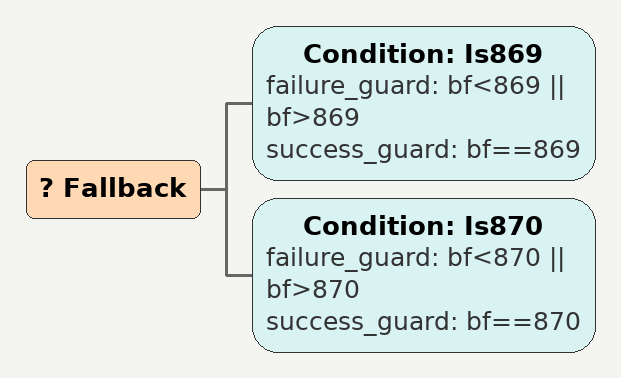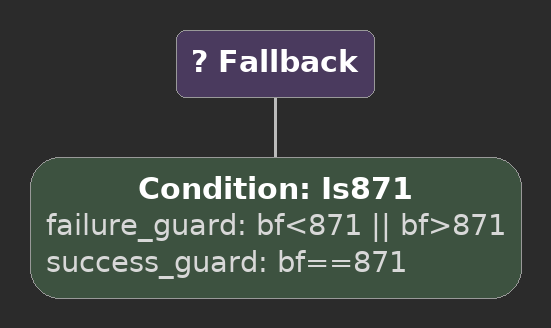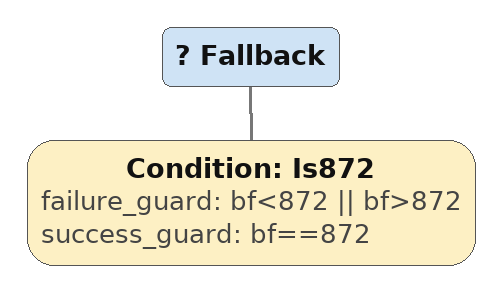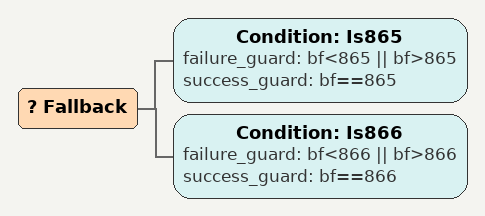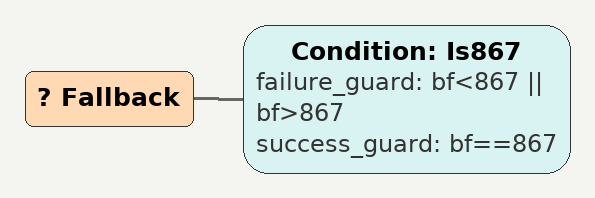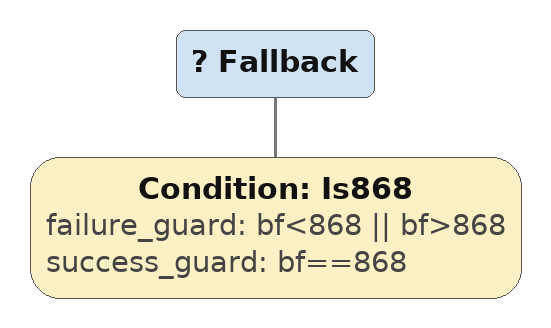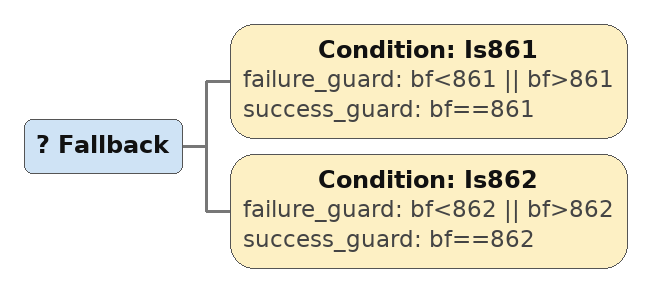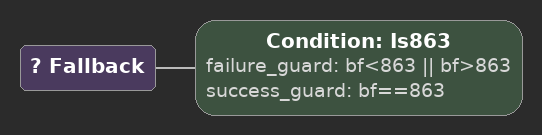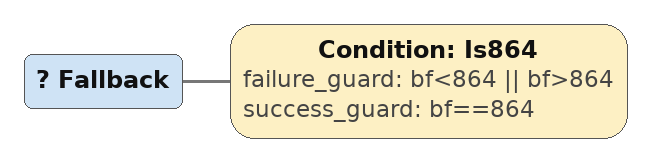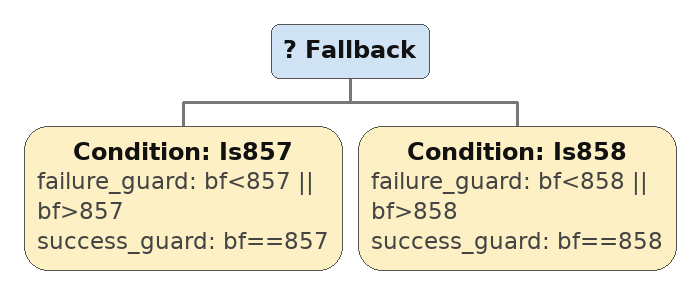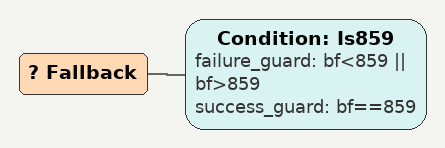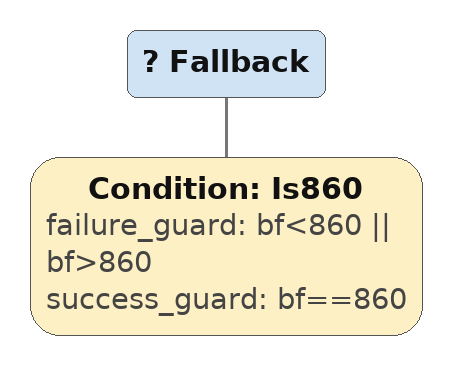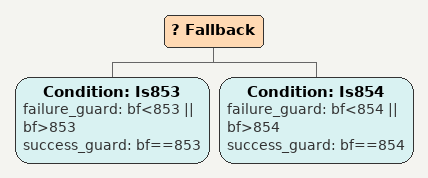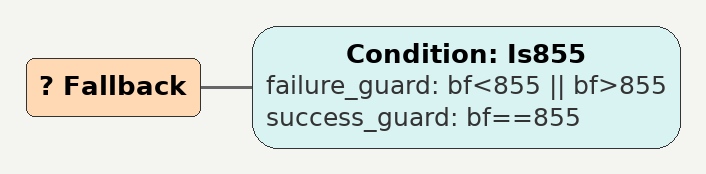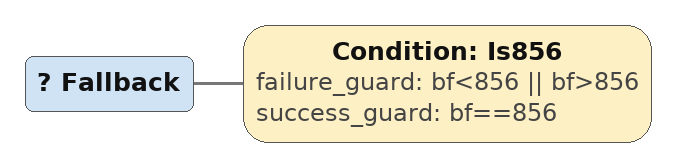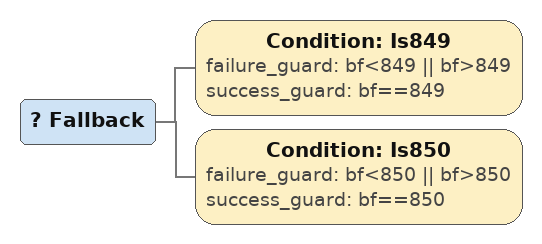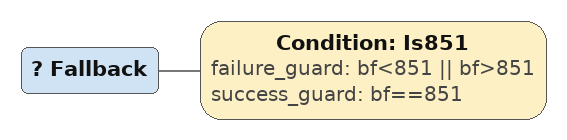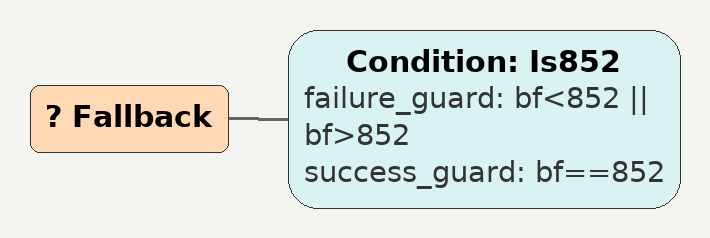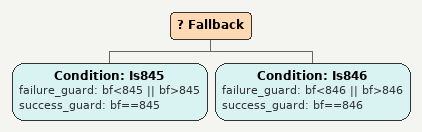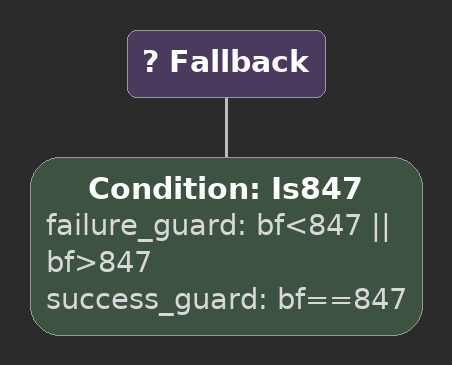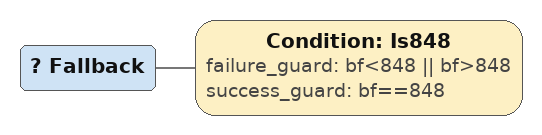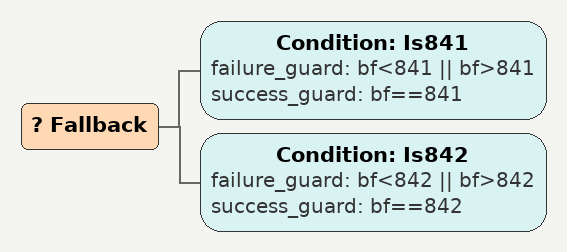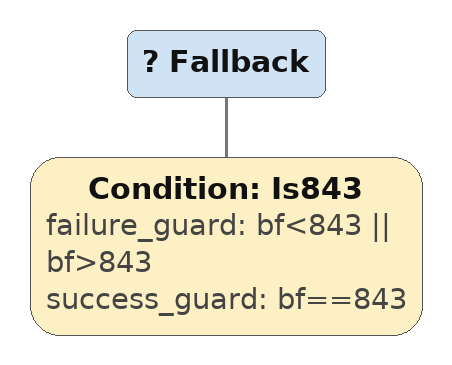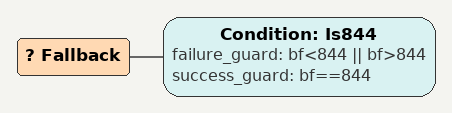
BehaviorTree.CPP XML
<Fallback>
    <Condition ID="Is869" failure_guard="bf&lt;869 || bf>869" success_guard="bf==869"/>
    <Condition ID="Is870" failure_guard="bf&lt;870 || bf>870" success_guard="bf==870"/>
        sequence868
        sequence
        children {
        } end_children
    } end_composite
</Fallback>

<Fallback>
    <Condition ID="Is871" failure_guard="bf&lt;871 || bf>871" success_guard="bf==871"/>
        sequence868
        sequence
        children {
        } end_children
    } end_composite
</Fallback>

<Fallback>
    <Condition ID="Is872" failure_guard="bf&lt;872 || bf>872" success_guard="bf==872"/>
        sequence868
        sequence
        children {
        } end_children
    } end_composite
</Fallback>

<Fallback>
    <Condition ID="Is865" failure_guard="bf&lt;865 || bf>865" success_guard="bf==865"/>
    <Condition ID="Is866" failure_guard="bf&lt;866 || bf>866" success_guard="bf==866"/>
        sequence864
        sequence
        children {
        } end_children
    } end_composite
</Fallback>

<Fallback>
    <Condition ID="Is867" failure_guard="bf&lt;867 || bf>867" success_guard="bf==867"/>
        sequence864
        sequence
        children {
        } end_children
    } end_composite
</Fallback>

<Fallback>
    <Condition ID="Is868" failure_guard="bf&lt;868 || bf>868" success_guard="bf==868"/>
        sequence864
        sequence
        children {
        } end_children
    } end_composite
</Fallback>

<Fallback>
    <Condition ID="Is861" failure_guard="bf&lt;861 || bf>861" success_guard="bf==861"/>
    <Condition ID="Is862" failure_guard="bf&lt;862 || bf>862" success_guard="bf==862"/>
        sequence860
        sequence
        children {
        } end_children
    } end_composite
</Fallback>

<Fallback>
    <Condition ID="Is863" failure_guard="bf&lt;863 || bf>863" success_guard="bf==863"/>
        sequence860
        sequence
        children {
        } end_children
    } end_composite
</Fallback>

<Fallback>
    <Condition ID="Is864" failure_guard="bf&lt;864 || bf>864" success_guard="bf==864"/>
        sequence860
        sequence
        children {
        } end_children
    } end_composite
</Fallback>

<Fallback>
    <Condition ID="Is857" failure_guard="bf&lt;857 || bf>857" success_guard="bf==857"/>
    <Condition ID="Is858" failure_guard="bf&lt;858 || bf>858" success_guard="bf==858"/>
        sequence856
        sequence
        children {
        } end_children
    } end_composite
</Fallback>

<Fallback>
    <Condition ID="Is859" failure_guard="bf&lt;859 || bf>859" success_guard="bf==859"/>
        sequence856
        sequence
        children {
        } end_children
    } end_composite
</Fallback>

<Fallback>
    <Condition ID="Is860" failure_guard="bf&lt;860 || bf>860" success_guard="bf==860"/>
        sequence856
        sequence
        children {
        } end_children
    } end_composite
</Fallback>

<Fallback>
    <Condition ID="Is853" failure_guard="bf&lt;853 || bf>853" success_guard="bf==853"/>
    <Condition ID="Is854" failure_guard="bf&lt;854 || bf>854" success_guard="bf==854"/>
        sequence852
        sequence
        children {
        } end_children
    } end_composite
</Fallback>

<Fallback>
    <Condition ID="Is855" failure_guard="bf&lt;855 || bf>855" success_guard="bf==855"/>
        sequence852
        sequence
        children {
        } end_children
    } end_composite
</Fallback>

<Fallback>
    <Condition ID="Is856" failure_guard="bf&lt;856 || bf>856" success_guard="bf==856"/>
        sequence852
        sequence
        children {
        } end_children
    } end_composite
</Fallback>

<Fallback>
    <Condition ID="Is849" failure_guard="bf&lt;849 || bf>849" success_guard="bf==849"/>
    <Condition ID="Is850" failure_guard="bf&lt;850 || bf>850" success_guard="bf==850"/>
        sequence848
        sequence
        children {
        } end_children
    } end_composite
</Fallback>

<Fallback>
    <Condition ID="Is851" failure_guard="bf&lt;851 || bf>851" success_guard="bf==851"/>
        sequence848
        sequence
        children {
        } end_children
    } end_composite
</Fallback>

<Fallback>
    <Condition ID="Is852" failure_guard="bf&lt;852 || bf>852" success_guard="bf==852"/>
        sequence848
        sequence
        children {
        } end_children
    } end_composite
</Fallback>

<Fallback>
    <Condition ID="Is845" failure_guard="bf&lt;845 || bf>845" success_guard="bf==845"/>
    <Condition ID="Is846" failure_guard="bf&lt;846 || bf>846" success_guard="bf==846"/>
        sequence844
        sequence
        children {
        } end_children
    } end_composite
</Fallback>

<Fallback>
    <Condition ID="Is847" failure_guard="bf&lt;847 || bf>847" success_guard="bf==847"/>
        sequence844
        sequence
        children {
        } end_children
    } end_composite
</Fallback>

<Fallback>
    <Condition ID="Is848" failure_guard="bf&lt;848 || bf>848" success_guard="bf==848"/>
        sequence844
        sequence
        children {
        } end_children
    } end_composite
</Fallback>

<Fallback>
    <Condition ID="Is841" failure_guard="bf&lt;841 || bf>841" success_guard="bf==841"/>
    <Condition ID="Is842" failure_guard="bf&lt;842 || bf>842" success_guard="bf==842"/>
        sequence840
        sequence
        children {
        } end_children
    } end_composite
</Fallback>

<Fallback>
    <Condition ID="Is843" failure_guard="bf&lt;843 || bf>843" success_guard="bf==843"/>
        sequence840
        sequence
        children {
        } end_children
    } end_composite
</Fallback>

<Fallback>
    <Condition ID="Is844" failure_guard="bf&lt;844 || bf>844" success_guard="bf==844"/>
        sequence840
        sequence
        children {
        } end_children
    } end_composite
</Fallback>
